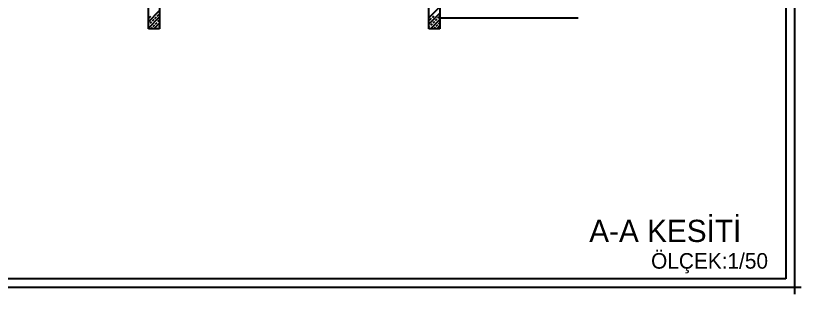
# Model space of a CAD drawing. Extents: x 3907.4 to 3911.57, y -3054.42 to -3053.7.
# Drawn here: x 3909.52 to 3909.873, y -3054.0561 to -3053.9307 of the extents above; entities that cross this region are included whole.
import ezdxf

# ---------------------------------------------------------------- set-up
doc = ezdxf.new("R2010")
doc.units = 0
doc.header["$LTSCALE"] = 2
doc.header["$MEASUREMENT"] = 0
for name, color, linetype in [('DUVAR', 7, 'CONTINUOUS'), ('TARAMA', 9, 'CONTINUOUS'), ('TEXT', 11, 'CONTINUOUS')]:
    doc.layers.add(name, color=color, linetype=linetype)
doc.styles.add('İSİM', font='comicbd.ttf')

msp = doc.modelspace()

# ---------------------------------------------------------------- linework, layer by layer
at = {"layer": 'DUVAR', "color": 4}
for p, q in [((3909.57962, -3053.93661), (3909.57962, -3053.91992)), ((3909.58462, -3053.92061), (3909.58462, -3053.93661)), ((3909.70562, -3053.93661), (3909.70562, -3053.92061)), ((3909.71062, -3053.92061), (3909.71062, -3053.93661)), ((3909.71062, -3053.93161), (3909.77283, -3053.93161)), ((3909.58462, -3053.93661), (3909.57962, -3053.93661)), ((3909.71062, -3053.93661), (3909.70562, -3053.93661))]:
    msp.add_line(p, q, dxfattribs=at)
at = {"layer": 'TARAMA'}
for p, q in [((3909.70562, -3053.9317), (3909.71062, -3053.9267)), ((3909.57962, -3053.93344), (3909.58462, -3053.92844)), ((3909.58356, -3053.93092), (3909.58426, -3053.93021)), ((3909.70562, -3053.93453), (3909.71062, -3053.92953)), ((3909.57962, -3053.93627), (3909.58462, -3053.93127)), ((3909.57962, -3053.93203), (3909.57967, -3053.93198)), ((3909.58002, -3053.93162), (3909.58073, -3053.93092)), ((3909.58037, -3053.9341), (3909.58108, -3053.93339)), ((3909.58143, -3053.93304), (3909.58214, -3053.93233)), ((3909.5821, -3053.93661), (3909.58462, -3053.9341)), ((3909.5825, -3053.93198), (3909.5832, -3053.93127)), ((3909.58285, -3053.93445), (3909.58356, -3053.93374)), ((3909.58391, -3053.93339), (3909.58462, -3053.93268)), ((3909.70562, -3053.93311), (3909.70581, -3053.93292)), ((3909.70617, -3053.93256), (3909.70687, -3053.93186)), ((3909.70636, -3053.93661), (3909.71062, -3053.93236)), ((3909.70723, -3053.9315), (3909.70793, -3053.93079)), ((3909.70758, -3053.93398), (3909.70829, -3053.93327)), ((3909.70864, -3053.93292), (3909.70935, -3053.93221)), ((3909.7097, -3053.93186), (3909.71041, -3053.93115)), ((3909.71006, -3053.93433), (3909.71062, -3053.93377)), ((3909.57962, -3053.93486), (3909.58002, -3053.93445)), ((3909.58073, -3053.93657), (3909.58143, -3053.93587)), ((3909.58179, -3053.93551), (3909.5825, -3053.9348)), ((3909.58352, -3053.93661), (3909.58391, -3053.93622)), ((3909.58426, -3053.93587), (3909.58462, -3053.93551)), ((3909.70562, -3053.93594), (3909.70617, -3053.93539)), ((3909.70652, -3053.93504), (3909.70723, -3053.93433)), ((3909.70793, -3053.93645), (3909.70864, -3053.93574)), ((3909.70899, -3053.93539), (3909.7097, -3053.93468)), ((3909.70919, -3053.93661), (3909.71062, -3053.93518)), ((3909.7106, -3053.93661), (3909.71062, -3053.9366))]:
    msp.add_line(p, q, dxfattribs=at)
at = {"layer": 'TEXT', "color": 30}
for p, q in [((3909.87005, -3053.69648), (3909.87005, -3054.05608)), ((3909.87305, -3054.05308), (3909.31904, -3054.05308))]:
    msp.add_line(p, q, dxfattribs=at)
at = {"layer": 'TEXT', "color": 5, "ltscale": 50}
for p, q in [((3909.86605, -3053.70348), (3909.86605, -3054.04908)), ((3909.86605, -3054.04908), (3909.32604, -3054.04908))]:
    msp.add_line(p, q, dxfattribs=at)

# ---------------------------------------------------------------- texts
at = {"layer": 'TEXT', "style": 'İSİM'}
for s, height, p in [('A-A KESİTİ', 0.01, (3909.77773, -3054.03255)), ('ÖLÇEK:1/50', 0.007, (3909.80554, -3054.04454))]:
    msp.add_text(s, height=height, dxfattribs=at).set_placement(p)

doc.saveas('drawing.dxf')
